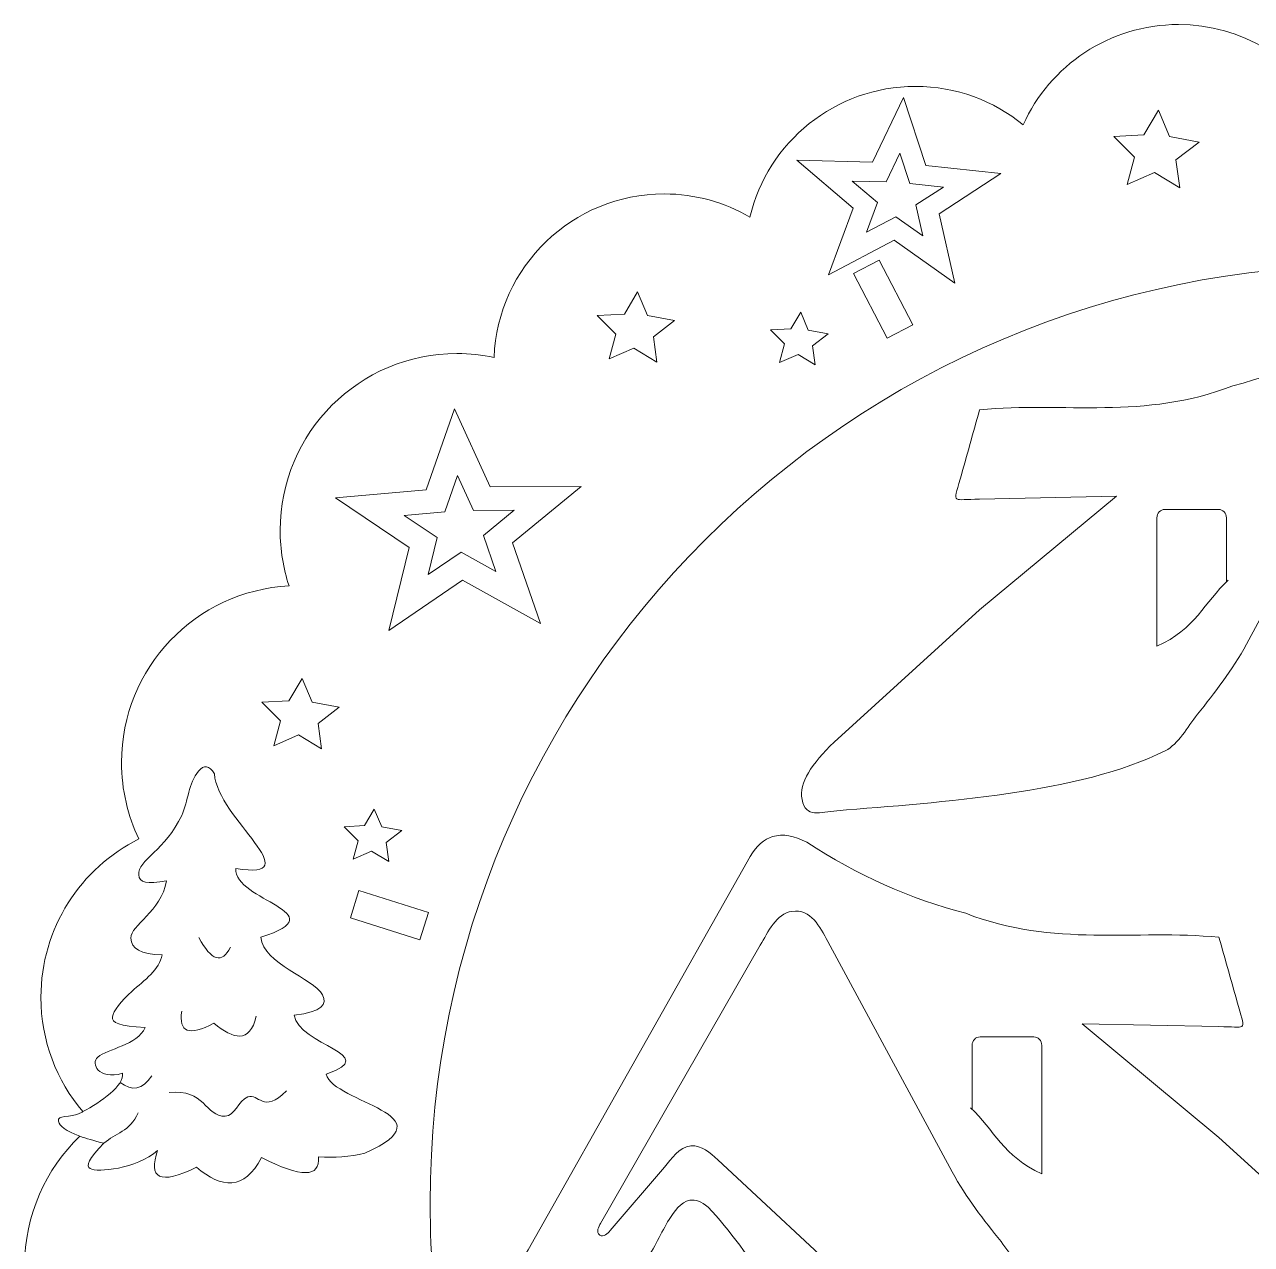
# Model space of a CAD drawing. Header units: centimetres. Extents: x -79 to 62, y -28 to 18.
# Drawn here: x -78.91 to -56.69, y -4.43 to 17.67 of the extents above; entities that cross this region are included whole.
import ezdxf

# ---------------------------------------------------------------- set-up
doc = ezdxf.new("R2010")
doc.units = ezdxf.units.CM
doc.header["$MEASUREMENT"] = 0
doc.layers.add('layer 1', color=7, linetype='Continuous')

msp = doc.modelspace()

# ---------------------------------------------------------------- linework, layer by layer
at = {"layer": 'layer 1', "color": 250, "lineweight": 9}
for points, knots in [([(-47.2839, -26.6527), (-47.2839, -26.6527), (-47.2839, -27.2527), (-47.2839, -27.2527), (-47.2839, -27.2527), (-47.2839, -27.2527), (-63.75732, -27.2527), (-63.75732, -27.2527), (-63.75732, -27.2527), (-63.75732, -27.2527), (-63.75732, -26.6527), (-63.75732, -26.6527), (-63.75732, -26.6527), (-64.6614, -26.2606), (-65.35312, -25.47108), (-65.61212, -24.50458), (-65.61212, -24.50458), (-66.00296, -24.67014), (-66.43278, -24.76172), (-66.88398, -24.76172), (-66.88398, -24.76172), (-68.5824, -24.76172), (-69.97776, -23.46408), (-70.13264, -21.80614), (-70.13264, -21.80614), (-70.28822, -21.8289), (-70.4474, -21.8407), (-70.60932, -21.8407), (-70.60932, -21.8407), (-72.4114, -21.8407), (-73.87226, -20.37984), (-73.87226, -18.57776), (-73.87226, -18.57776), (-73.87226, -18.2301), (-73.81788, -17.89516), (-73.7172, -17.58094), (-73.7172, -17.58094), (-75.43232, -17.4841), (-76.79328, -16.06262), (-76.79328, -14.32326), (-76.79328, -14.32326), (-76.79328, -13.70288), (-76.62016, -13.12292), (-76.3196, -12.62912), (-76.3196, -12.62912), (-77.51576, -12.14526), (-78.35962, -10.97272), (-78.35962, -9.60308), (-78.35962, -9.60308), (-78.35962, -8.89916), (-78.1367, -8.24728), (-77.75496, -7.71652), (-77.75496, -7.71652), (-77.86178, -7.62622), (-77.97128, -7.53362), (-78.0808, -7.44102), (-78.0808, -7.44102), (-78.16372, -7.37092), (-78.1465, -7.38872), (-78.04218, -7.39084), (-78.04218, -7.39084), (-78.04218, -7.39084), (-77.64538, -7.39882), (-77.64538, -7.39882), (-77.64538, -7.39882), (-78.42006, -6.80162), (-78.91324, -5.86976), (-78.91324, -4.82272), (-78.91324, -4.82272), (-78.91324, -3.89728), (-78.52798, -3.06182), (-77.91084, -2.46738), (-77.91084, -2.46738), (-78.17196, -2.37234), (-78.28316, -2.2827), (-78.29796, -2.1962), (-78.29796, -2.1962), (-78.3195, -2.07062), (-78.107, -2.15404), (-77.88156, -2.0364), (-77.88156, -2.0364), (-77.8728, -2.03186), (-77.86394, -2.02716), (-77.8557, -2.02276), (-77.8557, -2.02276), (-78.33074, -1.46462), (-78.61692, -0.74124), (-78.61692, 0.04896), (-78.61692, 0.04896), (-78.61692, 1.30496), (-77.89398, 2.3921), (-76.84152, 2.9169), (-76.84152, 2.9169), (-77.04332, 3.33644), (-77.1564, 3.80676), (-77.1564, 4.30346), (-77.1564, 4.30346), (-77.1564, 6.0156), (-75.81298, 7.41392), (-74.1228, 7.50186), (-74.1228, 7.50186), (-74.22762, 7.81854), (-74.28436, 8.15716), (-74.28436, 8.50902), (-74.28436, 8.50902), (-74.28436, 10.2779), (-72.85044, 11.71182), (-71.0816, 11.71182), (-71.0816, 11.71182), (-70.85074, 11.71182), (-70.62558, 11.68738), (-70.40856, 11.64098), (-70.40856, 11.64098), (-70.34568, 13.2879), (-68.99074, 14.60372), (-67.32846, 14.60372), (-67.32846, 14.60372), (-66.7625, 14.60372), (-66.23214, 14.4512), (-65.77632, 14.18502), (-65.77632, 14.18502), (-65.45338, 15.5419), (-64.23336, 16.55106), (-62.77762, 16.55106), (-62.77762, 16.55106), (-62.03744, 16.55106), (-61.35818, 16.29018), (-60.82684, 15.85536), (-60.82684, 15.85536), (-60.34406, 16.92692), (-59.2667, 17.6729), (-58.0151, 17.6729), (-58.0151, 17.6729), (-56.859, 17.6729), (-55.85156, 17.03648), (-55.32406, 16.09486), (-55.32406, 16.09486), (-54.77152, 16.92336), (-53.82842, 17.46918), (-52.75782, 17.46918), (-52.75782, 17.46918), (-51.35114, 17.46918), (-50.16456, 16.52696), (-49.79478, 15.23922), (-49.79478, 15.23922), (-48.5669, 16.17694), (-46.86984, 15.64522), (-45.99866, 14.47066), (-45.99866, 14.47066), (-45.99866, 14.47066), (-46.02324, 14.76968), (-46.02324, 14.76968), (-46.02324, 14.76968), (-46.0269, 14.81416), (-46.00212, 14.85418), (-45.96068, 14.87074), (-45.96068, 14.87074), (-45.91924, 14.8873), (-45.8737, 14.87536), (-45.8457, 14.84062), (-45.8457, 14.84062), (-45.8457, 14.84062), (-45.14714, 13.97348), (-45.14714, 13.97348), (-45.14714, 13.97348), (-45.14714, 13.97348), (-43.46122, 15.74884), (-43.46122, 15.74884), (-43.46122, 15.74884), (-43.43184, 15.77978), (-43.38848, 15.7887), (-43.34926, 15.77188), (-43.34926, 15.77188), (-43.31006, 15.75506), (-43.28666, 15.71748), (-43.28884, 15.67488), (-43.28884, 15.67488), (-43.28884, 15.67488), (-43.41458, 13.21364), (-43.41458, 13.21364), (-43.41458, 13.21364), (-43.41458, 13.21364), (-42.27264, 13.30754), (-42.27264, 13.30754), (-42.27264, 13.30754), (-42.22816, 13.3112), (-42.18814, 13.28642), (-42.17158, 13.24498), (-42.17158, 13.24498), (-42.15502, 13.20354), (-42.16696, 13.158), (-42.2017, 13.13), (-42.2017, 13.13), (-42.2017, 13.13), (-43.094, 12.4112), (-43.094, 12.4112), (-43.094, 12.4112), (-43.094, 12.4112), (-41.30692, 10.71414), (-41.30692, 10.71414), (-41.30692, 10.71414), (-41.27598, 10.68476), (-41.26706, 10.64138), (-41.28388, 10.60218), (-41.28388, 10.60218), (-41.3007, 10.56298), (-41.33828, 10.53958), (-41.38088, 10.54176), (-41.38088, 10.54176), (-41.38088, 10.54176), (-43.82602, 10.66668), (-43.82602, 10.66668), (-43.82602, 10.66668), (-43.82602, 10.66668), (-43.73478, 9.55694), (-43.73478, 9.55694), (-43.73478, 9.55694), (-43.73112, 9.51246), (-43.7559, 9.47244), (-43.79734, 9.45588), (-43.79734, 9.45588), (-43.83878, 9.43932), (-43.88432, 9.45126), (-43.91232, 9.486), (-43.91232, 9.486), (-43.91232, 9.486), (-44.62362, 10.36898), (-44.62362, 10.36898), (-44.62362, 10.36898), (-44.62362, 10.36898), (-46.34162, 8.55984), (-46.34162, 8.55984), (-46.34162, 8.55984), (-46.371, 8.5289), (-46.41436, 8.51998), (-46.45356, 8.5368), (-46.45356, 8.5368), (-46.49278, 8.55362), (-46.51618, 8.5912), (-46.514, 8.6338), (-46.514, 8.6338), (-46.514, 8.6338), (-46.38754, 11.10936), (-46.38754, 11.10936), (-46.38754, 11.10936), (-46.38754, 11.10936), (-47.48538, 11.01908), (-47.48538, 11.01908), (-47.48538, 11.01908), (-47.52986, 11.01542), (-47.56988, 11.0402), (-47.58644, 11.08164), (-47.58644, 11.08164), (-47.603, 11.12308), (-47.59106, 11.16862), (-47.55632, 11.19662), (-47.55632, 11.19662), (-47.55632, 11.19662), (-47.08746, 11.5743), (-47.08746, 11.5743), (-47.08746, 11.5743), (-49.346, 12.68588), (-51.88796, 13.30994), (-54.57566, 13.30994), (-54.57566, 13.30994), (-63.9599, 13.30994), (-71.56732, 5.70252), (-71.56732, -3.68172), (-71.56732, -3.68172), (-71.56732, -4.6628), (-71.48414, -5.62448), (-71.32124, -6.54768), (-71.32124, -6.54768), (-71.2831, -6.40432), (-71.24206, -6.27886), (-71.15602, -6.17654), (-71.15602, -6.17654), (-70.94522, -5.92592), (-70.88378, -6.34356), (-70.83812, -6.45678), (-70.83812, -6.45678), (-70.5612, -7.14312), (-69.44136, -7.94646), (-70.55024, -7.76258), (-70.55024, -7.76258), (-70.58136, -8.295), (-68.87508, -8.48182), (-70.13922, -8.88348), (-70.13922, -8.88348), (-70.09726, -9.32524), (-69.2897, -9.54376), (-69.13506, -9.82434), (-69.13506, -9.82434), (-69.12852, -9.8362), (-69.12298, -9.8479), (-69.11562, -9.84766), (-69.11562, -9.84766), (-69.06732, -9.65908), (-69.02324, -9.486), (-68.9083, -9.34932), (-68.9083, -9.34932), (-68.69206, -9.09228), (-68.6193, -9.45312), (-68.57744, -9.58558), (-68.57744, -9.58558), (-68.32646, -10.37926), (-66.92154, -11.36196), (-68.22194, -11.14632), (-68.22194, -11.14632), (-68.25722, -11.74956), (-66.32398, -11.96122), (-67.75626, -12.41632), (-67.75626, -12.41632), (-67.70872, -12.91682), (-66.79376, -13.16442), (-66.61854, -13.48232), (-66.61854, -13.48232), (-66.52256, -13.65642), (-66.62308, -13.79448), (-67.14242, -13.85566), (-67.14242, -13.85566), (-67.06128, -14.42012), (-65.4985, -14.58238), (-66.54976, -14.94574), (-66.54976, -14.94574), (-66.4182, -15.48522), (-64.21228, -15.68604), (-65.83754, -16.40544), (-65.83754, -16.40544), (-65.5801, -16.63348), (-65.31566, -16.85384), (-65.04462, -17.06614), (-65.04462, -17.06614), (-65.04462, -17.06614), (-63.06468, -17.06614), (-63.06468, -17.06614), (-63.06468, -17.06614), (-63.06468, -17.06614), (-63.06468, -16.46614), (-63.06468, -16.46614), (-63.06468, -16.46614), (-63.06468, -16.46614), (-55.50168, -16.46614), (-55.50168, -16.46614), (-55.50168, -16.46614), (-55.50168, -16.46614), (-55.50168, -17.06614), (-55.50168, -17.06614), (-55.50168, -17.06614), (-55.50168, -17.06614), (-45.5941, -17.06614), (-45.5941, -17.06614), (-45.5941, -17.06614), (-45.5941, -17.06614), (-45.5941, -16.46614), (-45.5941, -16.46614), (-45.5941, -16.46614), (-45.5941, -16.46614), (-43.5941, -16.46614), (-43.5941, -16.46614), (-43.5941, -16.46614), (-43.5941, -16.46614), (-43.5941, -17.06614), (-43.5941, -17.06614), (-43.5941, -17.06614), (-43.5941, -17.06614), (-41.19452, -17.06614), (-41.19452, -17.06614), (-41.19452, -17.06614), (-40.9846, -17.49718), (-40.8668, -17.98136), (-40.8668, -18.49306), (-40.8668, -18.49306), (-40.8668, -20.29518), (-42.32766, -21.75604), (-44.12978, -21.75604), (-44.12978, -21.75604), (-44.26798, -21.75604), (-44.40418, -21.74742), (-44.53786, -21.73076), (-44.53786, -21.73076), (-44.35512, -22.13808), (-44.25346, -22.58972), (-44.25346, -23.06508), (-44.25346, -23.06508), (-44.25346, -24.79684), (-45.5794, -26.52132), (-47.2839, -26.6527)], [0, 0, 0, 0, 0.01020408, 0.01020408, 0.01020408, 0.01020408, 0.02040816, 0.02040816, 0.02040816, 0.02040816, 0.03061224, 0.03061224, 0.03061224, 0.03061224, 0.04081633, 0.04081633, 0.04081633, 0.04081633, 0.05102041, 0.05102041, 0.05102041, 0.05102041, 0.06122449, 0.06122449, 0.06122449, 0.06122449, 0.07142857, 0.07142857, 0.07142857, 0.07142857, 0.08163265, 0.08163265, 0.08163265, 0.08163265, 0.09183673, 0.09183673, 0.09183673, 0.09183673, 0.10204082, 0.10204082, 0.10204082, 0.10204082, 0.1122449, 0.1122449, 0.1122449, 0.1122449, 0.12244898, 0.12244898, 0.12244898, 0.12244898, 0.13265306, 0.13265306, 0.13265306, 0.13265306, 0.14285714, 0.14285714, 0.14285714, 0.14285714, 0.15306122, 0.15306122, 0.15306122, 0.15306122, 0.16326531, 0.16326531, 0.16326531, 0.16326531, 0.17346939, 0.17346939, 0.17346939, 0.17346939, 0.18367347, 0.18367347, 0.18367347, 0.18367347, 0.19387755, 0.19387755, 0.19387755, 0.19387755, 0.20408163, 0.20408163, 0.20408163, 0.20408163, 0.21428571, 0.21428571, 0.21428571, 0.21428571, 0.2244898, 0.2244898, 0.2244898, 0.2244898, 0.23469388, 0.23469388, 0.23469388, 0.23469388, 0.24489796, 0.24489796, 0.24489796, 0.24489796, 0.25510204, 0.25510204, 0.25510204, 0.25510204, 0.26530612, 0.26530612, 0.26530612, 0.26530612, 0.2755102, 0.2755102, 0.2755102, 0.2755102, 0.28571429, 0.28571429, 0.28571429, 0.28571429, 0.29591837, 0.29591837, 0.29591837, 0.29591837, 0.30612245, 0.30612245, 0.30612245, 0.30612245, 0.31632653, 0.31632653, 0.31632653, 0.31632653, 0.32653061, 0.32653061, 0.32653061, 0.32653061, 0.33673469, 0.33673469, 0.33673469, 0.33673469, 0.34693878, 0.34693878, 0.34693878, 0.34693878, 0.35714286, 0.35714286, 0.35714286, 0.35714286, 0.36734694, 0.36734694, 0.36734694, 0.36734694, 0.37755102, 0.37755102, 0.37755102, 0.37755102, 0.3877551, 0.3877551, 0.3877551, 0.3877551, 0.39795918, 0.39795918, 0.39795918, 0.39795918, 0.40816327, 0.40816327, 0.40816327, 0.40816327, 0.41836735, 0.41836735, 0.41836735, 0.41836735, 0.42857143, 0.42857143, 0.42857143, 0.42857143, 0.43877551, 0.43877551, 0.43877551, 0.43877551, 0.44897959, 0.44897959, 0.44897959, 0.44897959, 0.45918367, 0.45918367, 0.45918367, 0.45918367, 0.46938776, 0.46938776, 0.46938776, 0.46938776, 0.47959184, 0.47959184, 0.47959184, 0.47959184, 0.48979592, 0.48979592, 0.48979592, 0.48979592, 0.5, 0.5, 0.5, 0.5, 0.51020408, 0.51020408, 0.51020408, 0.51020408, 0.52040816, 0.52040816, 0.52040816, 0.52040816, 0.53061224, 0.53061224, 0.53061224, 0.53061224, 0.54081633, 0.54081633, 0.54081633, 0.54081633, 0.55102041, 0.55102041, 0.55102041, 0.55102041, 0.56122449, 0.56122449, 0.56122449, 0.56122449, 0.57142857, 0.57142857, 0.57142857, 0.57142857, 0.58163265, 0.58163265, 0.58163265, 0.58163265, 0.59183673, 0.59183673, 0.59183673, 0.59183673, 0.60204082, 0.60204082, 0.60204082, 0.60204082, 0.6122449, 0.6122449, 0.6122449, 0.6122449, 0.62244898, 0.62244898, 0.62244898, 0.62244898, 0.63265306, 0.63265306, 0.63265306, 0.63265306, 0.64285714, 0.64285714, 0.64285714, 0.64285714, 0.65306122, 0.65306122, 0.65306122, 0.65306122, 0.66326531, 0.66326531, 0.66326531, 0.66326531, 0.67346939, 0.67346939, 0.67346939, 0.67346939, 0.68367347, 0.68367347, 0.68367347, 0.68367347, 0.69387755, 0.69387755, 0.69387755, 0.69387755, 0.70408163, 0.70408163, 0.70408163, 0.70408163, 0.71428571, 0.71428571, 0.71428571, 0.71428571, 0.7244898, 0.7244898, 0.7244898, 0.7244898, 0.73469388, 0.73469388, 0.73469388, 0.73469388, 0.74489796, 0.74489796, 0.74489796, 0.74489796, 0.75510204, 0.75510204, 0.75510204, 0.75510204, 0.76530612, 0.76530612, 0.76530612, 0.76530612, 0.7755102, 0.7755102, 0.7755102, 0.7755102, 0.78571429, 0.78571429, 0.78571429, 0.78571429, 0.79591837, 0.79591837, 0.79591837, 0.79591837, 0.80612245, 0.80612245, 0.80612245, 0.80612245, 0.81632653, 0.81632653, 0.81632653, 0.81632653, 0.82653061, 0.82653061, 0.82653061, 0.82653061, 0.83673469, 0.83673469, 0.83673469, 0.83673469, 0.84693878, 0.84693878, 0.84693878, 0.84693878, 0.85714286, 0.85714286, 0.85714286, 0.85714286, 0.86734694, 0.86734694, 0.86734694, 0.86734694, 0.87755102, 0.87755102, 0.87755102, 0.87755102, 0.8877551, 0.8877551, 0.8877551, 0.8877551, 0.89795918, 0.89795918, 0.89795918, 0.89795918, 0.90816327, 0.90816327, 0.90816327, 0.90816327, 0.91836735, 0.91836735, 0.91836735, 0.91836735, 0.92857143, 0.92857143, 0.92857143, 0.92857143, 0.93877551, 0.93877551, 0.93877551, 0.93877551, 0.94897959, 0.94897959, 0.94897959, 0.94897959, 0.95918367, 0.95918367, 0.95918367, 0.95918367, 0.96938776, 0.96938776, 0.96938776, 0.96938776, 0.97959184, 0.97959184, 0.97959184, 0.97959184, 1, 1, 1, 1]), ([(-58.37644, 16.11878), (-58.37644, 16.11878), (-58.17482, 15.64266), (-58.17482, 15.64266), (-58.17482, 15.64266), (-58.17482, 15.64266), (-57.63832, 15.54384), (-57.63832, 15.54384), (-57.63832, 15.54384), (-57.63832, 15.54384), (-58.05852, 15.22132), (-58.05852, 15.22132), (-58.05852, 15.22132), (-58.05852, 15.22132), (-57.98872, 14.71436), (-57.98872, 14.71436), (-57.98872, 14.71436), (-57.98872, 14.71436), (-58.45002, 14.99116), (-58.45002, 14.99116), (-58.45002, 14.99116), (-58.45002, 14.99116), (-58.9434, 14.77666), (-58.9434, 14.77666), (-58.9434, 14.77666), (-58.9434, 14.77666), (-58.80832, 15.27024), (-58.80832, 15.27024), (-58.80832, 15.27024), (-58.80832, 15.27024), (-59.18302, 15.64464), (-59.18302, 15.64464), (-59.18302, 15.64464), (-59.18302, 15.64464), (-58.63824, 15.67288), (-58.63824, 15.67288), (-58.63824, 15.67288), (-58.63824, 15.67288), (-58.37644, 16.11878), (-58.37644, 16.11878)], [0, 0, 0, 0, 0.09090909, 0.09090909, 0.09090909, 0.09090909, 0.18181818, 0.18181818, 0.18181818, 0.18181818, 0.27272727, 0.27272727, 0.27272727, 0.27272727, 0.36363636, 0.36363636, 0.36363636, 0.36363636, 0.45454545, 0.45454545, 0.45454545, 0.45454545, 0.54545455, 0.54545455, 0.54545455, 0.54545455, 0.63636364, 0.63636364, 0.63636364, 0.63636364, 0.72727273, 0.72727273, 0.72727273, 0.72727273, 0.81818182, 0.81818182, 0.81818182, 0.81818182, 1, 1, 1, 1]), ([(-63.05974, 15.34368), (-63.05974, 15.34368), (-62.87996, 14.7942), (-62.87996, 14.7942), (-62.87996, 14.7942), (-62.87996, 14.7942), (-62.27044, 14.72888), (-62.27044, 14.72888), (-62.27044, 14.72888), (-62.27044, 14.72888), (-62.77214, 14.40372), (-62.77214, 14.40372), (-62.77214, 14.40372), (-62.77214, 14.40372), (-62.64512, 13.84188), (-62.64512, 13.84188), (-62.64512, 13.84188), (-62.64512, 13.84188), (-63.13498, 14.19042), (-63.13498, 14.19042), (-63.13498, 14.19042), (-63.13498, 14.19042), (-63.666, 13.90848), (-63.666, 13.90848), (-63.666, 13.90848), (-63.666, 13.90848), (-63.46704, 14.44906), (-63.46704, 14.44906), (-63.46704, 14.44906), (-63.46704, 14.44906), (-63.92224, 14.83666), (-63.92224, 14.83666), (-63.92224, 14.83666), (-63.92224, 14.83666), (-63.3094, 14.8222), (-63.3094, 14.8222), (-63.3094, 14.8222), (-63.3094, 14.8222), (-63.05974, 15.34368), (-63.05974, 15.34368)], [0, 0, 0, 0, 0.09090909, 0.09090909, 0.09090909, 0.09090909, 0.18181818, 0.18181818, 0.18181818, 0.18181818, 0.27272727, 0.27272727, 0.27272727, 0.27272727, 0.36363636, 0.36363636, 0.36363636, 0.36363636, 0.45454545, 0.45454545, 0.45454545, 0.45454545, 0.54545455, 0.54545455, 0.54545455, 0.54545455, 0.63636364, 0.63636364, 0.63636364, 0.63636364, 0.72727273, 0.72727273, 0.72727273, 0.72727273, 0.81818182, 0.81818182, 0.81818182, 0.81818182, 1, 1, 1, 1]), ([(-63.43608, 13.40346), (-63.43608, 13.40346), (-63.89748, 13.16368), (-63.89748, 13.16368), (-63.89748, 13.16368), (-63.89748, 13.16368), (-63.28876, 11.9924), (-63.28876, 11.9924), (-63.28876, 11.9924), (-63.28876, 11.9924), (-62.82736, 12.2322), (-62.82736, 12.2322), (-62.82736, 12.2322), (-62.82736, 12.2322), (-63.43608, 13.40346), (-63.43608, 13.40346)], [0, 0, 0, 0, 0.2, 0.2, 0.2, 0.2, 0.4, 0.4, 0.4, 0.4, 0.6, 0.6, 0.6, 0.6, 1, 1, 1, 1]), ([(-67.8112, 12.83186), (-67.8112, 12.83186), (-67.62814, 12.39954), (-67.62814, 12.39954), (-67.62814, 12.39954), (-67.62814, 12.39954), (-67.14098, 12.3098), (-67.14098, 12.3098), (-67.14098, 12.3098), (-67.14098, 12.3098), (-67.52254, 12.01694), (-67.52254, 12.01694), (-67.52254, 12.01694), (-67.52254, 12.01694), (-67.45916, 11.55662), (-67.45916, 11.55662), (-67.45916, 11.55662), (-67.45916, 11.55662), (-67.87802, 11.80796), (-67.87802, 11.80796), (-67.87802, 11.80796), (-67.87802, 11.80796), (-68.32602, 11.61318), (-68.32602, 11.61318), (-68.32602, 11.61318), (-68.32602, 11.61318), (-68.20336, 12.06136), (-68.20336, 12.06136), (-68.20336, 12.06136), (-68.20336, 12.06136), (-68.5436, 12.40134), (-68.5436, 12.40134), (-68.5436, 12.40134), (-68.5436, 12.40134), (-68.04892, 12.42698), (-68.04892, 12.42698), (-68.04892, 12.42698), (-68.04892, 12.42698), (-67.8112, 12.83186), (-67.8112, 12.83186)], [0, 0, 0, 0, 0.09090909, 0.09090909, 0.09090909, 0.09090909, 0.18181818, 0.18181818, 0.18181818, 0.18181818, 0.27272727, 0.27272727, 0.27272727, 0.27272727, 0.36363636, 0.36363636, 0.36363636, 0.36363636, 0.45454545, 0.45454545, 0.45454545, 0.45454545, 0.54545455, 0.54545455, 0.54545455, 0.54545455, 0.63636364, 0.63636364, 0.63636364, 0.63636364, 0.72727273, 0.72727273, 0.72727273, 0.72727273, 0.81818182, 0.81818182, 0.81818182, 0.81818182, 1, 1, 1, 1]), ([(-64.85466, 12.46016), (-64.85466, 12.46016), (-64.71824, 12.13802), (-64.71824, 12.13802), (-64.71824, 12.13802), (-64.71824, 12.13802), (-64.35526, 12.07116), (-64.35526, 12.07116), (-64.35526, 12.07116), (-64.35526, 12.07116), (-64.63958, 11.85294), (-64.63958, 11.85294), (-64.63958, 11.85294), (-64.63958, 11.85294), (-64.59234, 11.50996), (-64.59234, 11.50996), (-64.59234, 11.50996), (-64.59234, 11.50996), (-64.90444, 11.69724), (-64.90444, 11.69724), (-64.90444, 11.69724), (-64.90444, 11.69724), (-65.23826, 11.5521), (-65.23826, 11.5521), (-65.23826, 11.5521), (-65.23826, 11.5521), (-65.14686, 11.88606), (-65.14686, 11.88606), (-65.14686, 11.88606), (-65.14686, 11.88606), (-65.40038, 12.13938), (-65.40038, 12.13938), (-65.40038, 12.13938), (-65.40038, 12.13938), (-65.0318, 12.15848), (-65.0318, 12.15848), (-65.0318, 12.15848), (-65.0318, 12.15848), (-64.85466, 12.46016), (-64.85466, 12.46016)], [0, 0, 0, 0, 0.09090909, 0.09090909, 0.09090909, 0.09090909, 0.18181818, 0.18181818, 0.18181818, 0.18181818, 0.27272727, 0.27272727, 0.27272727, 0.27272727, 0.36363636, 0.36363636, 0.36363636, 0.36363636, 0.45454545, 0.45454545, 0.45454545, 0.45454545, 0.54545455, 0.54545455, 0.54545455, 0.54545455, 0.63636364, 0.63636364, 0.63636364, 0.63636364, 0.72727273, 0.72727273, 0.72727273, 0.72727273, 0.81818182, 0.81818182, 0.81818182, 0.81818182, 1, 1, 1, 1]), ([(-61.61504, 10.69358), (-61.73264, 10.27514), (-61.85022, 9.85666), (-61.96782, 9.43822), (-61.96782, 9.43822), (-62.10054, 8.9657), (-62.10736, 9.0742), (-61.61504, 9.0742), (-61.61504, 9.0742), (-61.61504, 9.0742), (-59.13738, 9.125), (-59.13738, 9.125), (-59.13738, 9.125), (-59.13738, 9.125), (-61.61504, 7.06708), (-61.61504, 7.06708), (-61.61504, 7.06708), (-61.61504, 7.06708), (-64.25222, 4.66946), (-64.25222, 4.66946), (-64.25222, 4.66946), (-64.6599, 4.28118), (-64.88758, 3.92902), (-64.83162, 3.63392), (-64.83162, 3.63392), (-64.7647, 3.28062), (-64.5016, 3.4046), (-64.20198, 3.42922), (-64.20198, 3.42922), (-62.31434, 3.58434), (-59.79714, 3.73814), (-58.25298, 4.5159), (-58.25298, 4.5159), (-58.00898, 4.6388), (-57.85996, 4.93566), (-57.66716, 5.17898), (-57.66716, 5.17898), (-57.3592, 5.56766), (-57.0379, 5.97032), (-56.78206, 6.44414), (-56.78206, 6.44414), (-56.78206, 6.44414), (-54.52796, 10.61888), (-54.52796, 10.61888), (-54.52796, 10.61888), (-54.38646, 10.88094), (-54.22592, 11.21086), (-53.88088, 11.16166), (-53.88088, 11.16166), (-53.59814, 11.12138), (-53.4432, 10.7862), (-53.30748, 10.54992), (-53.30748, 10.54992), (-53.30748, 10.54992), (-50.41234, 5.50968), (-50.41234, 5.50968), (-50.41234, 5.50968), (-50.37966, 5.45282), (-50.32936, 5.34868), (-50.4003, 5.29792), (-50.4003, 5.29792), (-50.4673, 5.25002), (-50.546, 5.32876), (-50.58838, 5.37834), (-50.58838, 5.37834), (-50.58838, 5.37834), (-51.57158, 6.5284), (-51.57158, 6.5284), (-51.57158, 6.5284), (-51.69874, 6.67716), (-51.84048, 6.8955), (-52.0473, 6.91264), (-52.0473, 6.91264), (-52.24968, 6.92944), (-52.4005, 6.7853), (-52.5364, 6.65886), (-52.5364, 6.65886), (-52.5364, 6.65886), (-55.07938, 4.29278), (-55.07938, 4.29278), (-55.07938, 4.29278), (-55.24052, 4.14284), (-55.44636, 3.96118), (-55.36514, 3.69248), (-55.36514, 3.69248), (-55.31192, 3.51648), (-55.10634, 3.27924), (-54.76316, 3.32328), (-54.76316, 3.32328), (-53.76656, 3.6369), (-53.16154, 4.97688), (-52.36074, 5.80368), (-52.36074, 5.80368), (-52.2447, 5.90168), (-52.1337, 5.94546), (-52.0285, 5.9273), (-52.0285, 5.9273), (-51.86844, 5.89972), (-51.74428, 5.7161), (-51.65638, 5.57782), (-51.65638, 5.57782), (-51.51072, 5.34878), (-51.39554, 5.06146), (-51.21108, 4.80254), (-51.21108, 4.80254), (-50.98618, 4.4868), (-50.67222, 4.21796), (-50.4288, 3.92242), (-50.4288, 3.92242), (-50.13368, 3.56416), (-49.91224, 3.19068), (-49.69552, 2.95642), (-49.69552, 2.95642), (-49.5191, 2.76572), (-49.36878, 2.64448), (-49.25904, 2.63086), (-49.25904, 2.63086), (-49.05626, 2.76712), (-48.91522, 2.9099), (-48.86212, 3.06192), (-48.86212, 3.06192), (-48.8177, 3.18906), (-48.83478, 3.32272), (-48.9287, 3.46444), (-48.9287, 3.46444), (-48.9287, 3.46444), (-49.41778, 4.19322), (-49.41778, 4.19322), (-49.41778, 4.19322), (-49.28384, 4.23508), (-49.17082, 4.29954), (-49.08416, 4.39232), (-49.08416, 4.39232), (-48.83034, 4.66404), (-48.9534, 4.76494), (-49.1033, 5.03062), (-49.1033, 5.03062), (-49.1033, 5.03062), (-53.12196, 12.1533), (-53.12196, 12.1533), (-53.12196, 12.1533), (-53.24066, 12.35434), (-53.37796, 12.4693), (-53.5299, 12.51626), (-53.5299, 12.51626), (-53.7164, 12.57392), (-53.92506, 12.52918), (-54.14856, 12.4156), (-54.14856, 12.4156), (-55.066, 11.81974), (-56.02502, 11.38826), (-57.02712, 11.12694), (-57.02712, 11.12694), (-58.6305, 10.50622), (-60.08574, 10.83804), (-61.61504, 10.69358)], [0, 0, 0, 0, 0.025, 0.025, 0.025, 0.025, 0.05, 0.05, 0.05, 0.05, 0.075, 0.075, 0.075, 0.075, 0.1, 0.1, 0.1, 0.1, 0.125, 0.125, 0.125, 0.125, 0.15, 0.15, 0.15, 0.15, 0.175, 0.175, 0.175, 0.175, 0.2, 0.2, 0.2, 0.2, 0.225, 0.225, 0.225, 0.225, 0.25, 0.25, 0.25, 0.25, 0.275, 0.275, 0.275, 0.275, 0.3, 0.3, 0.3, 0.3, 0.325, 0.325, 0.325, 0.325, 0.35, 0.35, 0.35, 0.35, 0.375, 0.375, 0.375, 0.375, 0.4, 0.4, 0.4, 0.4, 0.425, 0.425, 0.425, 0.425, 0.45, 0.45, 0.45, 0.45, 0.475, 0.475, 0.475, 0.475, 0.5, 0.5, 0.5, 0.5, 0.525, 0.525, 0.525, 0.525, 0.55, 0.55, 0.55, 0.55, 0.575, 0.575, 0.575, 0.575, 0.6, 0.6, 0.6, 0.6, 0.625, 0.625, 0.625, 0.625, 0.65, 0.65, 0.65, 0.65, 0.675, 0.675, 0.675, 0.675, 0.7, 0.7, 0.7, 0.7, 0.725, 0.725, 0.725, 0.725, 0.75, 0.75, 0.75, 0.75, 0.775, 0.775, 0.775, 0.775, 0.8, 0.8, 0.8, 0.8, 0.825, 0.825, 0.825, 0.825, 0.85, 0.85, 0.85, 0.85, 0.875, 0.875, 0.875, 0.875, 0.9, 0.9, 0.9, 0.9, 0.925, 0.925, 0.925, 0.925, 0.95, 0.95, 0.95, 0.95, 1, 1, 1, 1]), ([(-71.07196, 9.50264), (-71.07196, 9.50264), (-70.78318, 8.87012), (-70.78318, 8.87012), (-70.78318, 8.87012), (-70.78318, 8.87012), (-70.04594, 8.87404), (-70.04594, 8.87404), (-70.04594, 8.87404), (-70.04594, 8.87404), (-70.60178, 8.41794), (-70.60178, 8.41794), (-70.60178, 8.41794), (-70.60178, 8.41794), (-70.3744, 7.76356), (-70.3744, 7.76356), (-70.3744, 7.76356), (-70.3744, 7.76356), (-71.00676, 8.1142), (-71.00676, 8.1142), (-71.00676, 8.1142), (-71.00676, 8.1142), (-71.60346, 7.70582), (-71.60346, 7.70582), (-71.60346, 7.70582), (-71.60346, 7.70582), (-71.4384, 8.37864), (-71.4384, 8.37864), (-71.4384, 8.37864), (-71.4384, 8.37864), (-72.03456, 8.78066), (-72.03456, 8.78066), (-72.03456, 8.78066), (-72.03456, 8.78066), (-71.30018, 8.8458), (-71.30018, 8.8458), (-71.30018, 8.8458), (-71.30018, 8.8458), (-71.07196, 9.50264), (-71.07196, 9.50264)], [0, 0, 0, 0, 0.09090909, 0.09090909, 0.09090909, 0.09090909, 0.18181818, 0.18181818, 0.18181818, 0.18181818, 0.27272727, 0.27272727, 0.27272727, 0.27272727, 0.36363636, 0.36363636, 0.36363636, 0.36363636, 0.45454545, 0.45454545, 0.45454545, 0.45454545, 0.54545455, 0.54545455, 0.54545455, 0.54545455, 0.63636364, 0.63636364, 0.63636364, 0.63636364, 0.72727273, 0.72727273, 0.72727273, 0.72727273, 0.81818182, 0.81818182, 0.81818182, 0.81818182, 1, 1, 1, 1]), ([(-57.14456, 7.57536), (-57.14456, 7.57536), (-57.14456, 8.73444), (-57.14456, 8.73444), (-57.14456, 8.73444), (-57.14456, 8.81914), (-57.20884, 8.8884), (-57.28744, 8.8884), (-57.28744, 8.8884), (-57.28744, 8.8884), (-58.2611, 8.8884), (-58.2611, 8.8884), (-58.2611, 8.8884), (-58.3397, 8.8884), (-58.40398, 8.81914), (-58.40398, 8.73444), (-58.40398, 8.73444), (-58.40398, 8.73444), (-58.40398, 6.40798), (-58.40398, 6.40798), (-58.40398, 6.40798), (-57.70898, 6.7216), (-57.5432, 7.20628), (-57.1128, 7.60542)], [0, 0, 0, 0, 0.14285714, 0.14285714, 0.14285714, 0.14285714, 0.28571429, 0.28571429, 0.28571429, 0.28571429, 0.42857143, 0.42857143, 0.42857143, 0.42857143, 0.57142857, 0.57142857, 0.57142857, 0.57142857, 0.71428571, 0.71428571, 0.71428571, 0.71428571, 1, 1, 1, 1]), ([(-73.88604, 5.82568), (-73.88604, 5.82568), (-73.70298, 5.39336), (-73.70298, 5.39336), (-73.70298, 5.39336), (-73.70298, 5.39336), (-73.21582, 5.30362), (-73.21582, 5.30362), (-73.21582, 5.30362), (-73.21582, 5.30362), (-73.59738, 5.01076), (-73.59738, 5.01076), (-73.59738, 5.01076), (-73.59738, 5.01076), (-73.534, 4.55044), (-73.534, 4.55044), (-73.534, 4.55044), (-73.534, 4.55044), (-73.95286, 4.80178), (-73.95286, 4.80178), (-73.95286, 4.80178), (-73.95286, 4.80178), (-74.40086, 4.607), (-74.40086, 4.607), (-74.40086, 4.607), (-74.40086, 4.607), (-74.2782, 5.05518), (-74.2782, 5.05518), (-74.2782, 5.05518), (-74.2782, 5.05518), (-74.61844, 5.39516), (-74.61844, 5.39516), (-74.61844, 5.39516), (-74.61844, 5.39516), (-74.12376, 5.4208), (-74.12376, 5.4208), (-74.12376, 5.4208), (-74.12376, 5.4208), (-73.88604, 5.82568), (-73.88604, 5.82568)], [0, 0, 0, 0, 0.09090909, 0.09090909, 0.09090909, 0.09090909, 0.18181818, 0.18181818, 0.18181818, 0.18181818, 0.27272727, 0.27272727, 0.27272727, 0.27272727, 0.36363636, 0.36363636, 0.36363636, 0.36363636, 0.45454545, 0.45454545, 0.45454545, 0.45454545, 0.54545455, 0.54545455, 0.54545455, 0.54545455, 0.63636364, 0.63636364, 0.63636364, 0.63636364, 0.72727273, 0.72727273, 0.72727273, 0.72727273, 0.81818182, 0.81818182, 0.81818182, 0.81818182, 1, 1, 1, 1]), ([(-72.5794, 3.46004), (-72.5794, 3.46004), (-72.44298, 3.1379), (-72.44298, 3.1379), (-72.44298, 3.1379), (-72.44298, 3.1379), (-72.08, 3.07104), (-72.08, 3.07104), (-72.08, 3.07104), (-72.08, 3.07104), (-72.36432, 2.85282), (-72.36432, 2.85282), (-72.36432, 2.85282), (-72.36432, 2.85282), (-72.31708, 2.50984), (-72.31708, 2.50984), (-72.31708, 2.50984), (-72.31708, 2.50984), (-72.62918, 2.69712), (-72.62918, 2.69712), (-72.62918, 2.69712), (-72.62918, 2.69712), (-72.963, 2.55198), (-72.963, 2.55198), (-72.963, 2.55198), (-72.963, 2.55198), (-72.8716, 2.88594), (-72.8716, 2.88594), (-72.8716, 2.88594), (-72.8716, 2.88594), (-73.12512, 3.13926), (-73.12512, 3.13926), (-73.12512, 3.13926), (-73.12512, 3.13926), (-72.75654, 3.15836), (-72.75654, 3.15836), (-72.75654, 3.15836), (-72.75654, 3.15836), (-72.5794, 3.46004), (-72.5794, 3.46004)], [0, 0, 0, 0, 0.09090909, 0.09090909, 0.09090909, 0.09090909, 0.18181818, 0.18181818, 0.18181818, 0.18181818, 0.27272727, 0.27272727, 0.27272727, 0.27272727, 0.36363636, 0.36363636, 0.36363636, 0.36363636, 0.45454545, 0.45454545, 0.45454545, 0.45454545, 0.54545455, 0.54545455, 0.54545455, 0.54545455, 0.63636364, 0.63636364, 0.63636364, 0.63636364, 0.72727273, 0.72727273, 0.72727273, 0.72727273, 0.81818182, 0.81818182, 0.81818182, 0.81818182, 1, 1, 1, 1]), ([(-57.27958, 1.13702), (-57.16198, 0.71858), (-57.0444, 0.3001), (-56.9268, -0.11834), (-56.9268, -0.11834), (-56.79408, -0.59086), (-56.78726, -0.48236), (-57.27958, -0.48236), (-57.27958, -0.48236), (-57.27958, -0.48236), (-59.75724, -0.43156), (-59.75724, -0.43156), (-59.75724, -0.43156), (-59.75724, -0.43156), (-57.27958, -2.48948), (-57.27958, -2.48948), (-57.27958, -2.48948), (-57.27958, -2.48948), (-54.6424, -4.8871), (-54.6424, -4.8871), (-54.6424, -4.8871), (-54.23472, -5.27538), (-54.00704, -5.62754), (-54.063, -5.92264), (-54.063, -5.92264), (-54.12992, -6.27594), (-54.39302, -6.15196), (-54.69264, -6.12734), (-54.69264, -6.12734), (-56.58028, -5.97222), (-59.09748, -5.81842), (-60.64164, -5.04066), (-60.64164, -5.04066), (-60.88564, -4.91776), (-61.03466, -4.6209), (-61.22746, -4.37758), (-61.22746, -4.37758), (-61.53542, -3.9889), (-61.85672, -3.58624), (-62.11256, -3.11242), (-62.11256, -3.11242), (-62.11256, -3.11242), (-64.36666, 1.06232), (-64.36666, 1.06232), (-64.36666, 1.06232), (-64.50816, 1.32438), (-64.6687, 1.6543), (-65.01374, 1.6051), (-65.01374, 1.6051), (-65.29648, 1.56482), (-65.45142, 1.22964), (-65.58714, 0.99336), (-65.58714, 0.99336), (-65.58714, 0.99336), (-68.48228, -4.04688), (-68.48228, -4.04688), (-68.48228, -4.04688), (-68.51496, -4.10374), (-68.56526, -4.20788), (-68.49432, -4.25864), (-68.49432, -4.25864), (-68.42732, -4.30654), (-68.34862, -4.2278), (-68.30624, -4.17822), (-68.30624, -4.17822), (-68.30624, -4.17822), (-67.32304, -3.02816), (-67.32304, -3.02816), (-67.32304, -3.02816), (-67.19588, -2.8794), (-67.05414, -2.66106), (-66.84732, -2.64392), (-66.84732, -2.64392), (-66.64494, -2.62712), (-66.49412, -2.77126), (-66.35822, -2.8977), (-66.35822, -2.8977), (-66.35822, -2.8977), (-63.81524, -5.26378), (-63.81524, -5.26378), (-63.81524, -5.26378), (-63.6541, -5.41372), (-63.44826, -5.59538), (-63.52948, -5.86408), (-63.52948, -5.86408), (-63.5827, -6.04008), (-63.78828, -6.27732), (-64.13146, -6.23328), (-64.13146, -6.23328), (-65.12806, -5.91966), (-65.73308, -4.57968), (-66.53388, -3.75288), (-66.53388, -3.75288), (-66.64992, -3.65488), (-66.76092, -3.6111), (-66.86612, -3.62926), (-66.86612, -3.62926), (-67.02618, -3.65684), (-67.15034, -3.84046), (-67.23824, -3.97874), (-67.23824, -3.97874), (-67.3839, -4.20778), (-67.49908, -4.4951), (-67.68354, -4.75402), (-67.68354, -4.75402), (-67.90844, -5.06976), (-68.2224, -5.3386), (-68.46582, -5.63414), (-68.46582, -5.63414), (-68.76094, -5.9924), (-68.98238, -6.36588), (-69.1991, -6.60014), (-69.1991, -6.60014), (-69.37552, -6.79084), (-69.52584, -6.91208), (-69.63558, -6.9257), (-69.63558, -6.9257), (-69.83836, -6.78944), (-69.9794, -6.64666), (-70.0325, -6.49464), (-70.0325, -6.49464), (-70.07692, -6.3675), (-70.05984, -6.23384), (-69.96592, -6.09212), (-69.96592, -6.09212), (-69.96592, -6.09212), (-69.47684, -5.36334), (-69.47684, -5.36334), (-69.47684, -5.36334), (-69.61078, -5.32148), (-69.7238, -5.25702), (-69.81046, -5.16424), (-69.81046, -5.16424), (-70.06428, -4.89252), (-69.94122, -4.79162), (-69.79132, -4.52594), (-69.79132, -4.52594), (-69.79132, -4.52594), (-65.77266, 2.59674), (-65.77266, 2.59674), (-65.77266, 2.59674), (-65.65396, 2.79778), (-65.51666, 2.91274), (-65.36472, 2.9597), (-65.36472, 2.9597), (-65.17822, 3.01736), (-64.96956, 2.97262), (-64.74606, 2.85904), (-64.74606, 2.85904), (-63.82862, 2.26318), (-62.8696, 1.8317), (-61.8675, 1.57038), (-61.8675, 1.57038), (-60.26412, 0.94966), (-58.80888, 1.28148), (-57.27958, 1.13702)], [0, 0, 0, 0, 0.025, 0.025, 0.025, 0.025, 0.05, 0.05, 0.05, 0.05, 0.075, 0.075, 0.075, 0.075, 0.1, 0.1, 0.1, 0.1, 0.125, 0.125, 0.125, 0.125, 0.15, 0.15, 0.15, 0.15, 0.175, 0.175, 0.175, 0.175, 0.2, 0.2, 0.2, 0.2, 0.225, 0.225, 0.225, 0.225, 0.25, 0.25, 0.25, 0.25, 0.275, 0.275, 0.275, 0.275, 0.3, 0.3, 0.3, 0.3, 0.325, 0.325, 0.325, 0.325, 0.35, 0.35, 0.35, 0.35, 0.375, 0.375, 0.375, 0.375, 0.4, 0.4, 0.4, 0.4, 0.425, 0.425, 0.425, 0.425, 0.45, 0.45, 0.45, 0.45, 0.475, 0.475, 0.475, 0.475, 0.5, 0.5, 0.5, 0.5, 0.525, 0.525, 0.525, 0.525, 0.55, 0.55, 0.55, 0.55, 0.575, 0.575, 0.575, 0.575, 0.6, 0.6, 0.6, 0.6, 0.625, 0.625, 0.625, 0.625, 0.65, 0.65, 0.65, 0.65, 0.675, 0.675, 0.675, 0.675, 0.7, 0.7, 0.7, 0.7, 0.725, 0.725, 0.725, 0.725, 0.75, 0.75, 0.75, 0.75, 0.775, 0.775, 0.775, 0.775, 0.8, 0.8, 0.8, 0.8, 0.825, 0.825, 0.825, 0.825, 0.85, 0.85, 0.85, 0.85, 0.875, 0.875, 0.875, 0.875, 0.9, 0.9, 0.9, 0.9, 0.925, 0.925, 0.925, 0.925, 0.95, 0.95, 0.95, 0.95, 1, 1, 1, 1]), ([(-72.85608, 1.98226), (-72.85608, 1.98226), (-73.01194, 1.4862), (-73.01194, 1.4862), (-73.01194, 1.4862), (-73.01194, 1.4862), (-71.75266, 1.09052), (-71.75266, 1.09052), (-71.75266, 1.09052), (-71.75266, 1.09052), (-71.59678, 1.5866), (-71.59678, 1.5866), (-71.59678, 1.5866), (-71.59678, 1.5866), (-72.85608, 1.98226), (-72.85608, 1.98226)], [0, 0, 0, 0, 0.2, 0.2, 0.2, 0.2, 0.4, 0.4, 0.4, 0.4, 0.6, 0.6, 0.6, 0.6, 1, 1, 1, 1]), ([(-61.75006, -1.9812), (-61.75006, -1.9812), (-61.75006, -0.82212), (-61.75006, -0.82212), (-61.75006, -0.82212), (-61.75006, -0.73742), (-61.68578, -0.66816), (-61.60718, -0.66816), (-61.60718, -0.66816), (-61.60718, -0.66816), (-60.63352, -0.66816), (-60.63352, -0.66816), (-60.63352, -0.66816), (-60.55492, -0.66816), (-60.49064, -0.73742), (-60.49064, -0.82212), (-60.49064, -0.82212), (-60.49064, -0.82212), (-60.49064, -3.14858), (-60.49064, -3.14858), (-60.49064, -3.14858), (-61.18564, -2.83496), (-61.35142, -2.35028), (-61.78182, -1.95114)], [0, 0, 0, 0, 0.14285714, 0.14285714, 0.14285714, 0.14285714, 0.28571429, 0.28571429, 0.28571429, 0.28571429, 0.42857143, 0.42857143, 0.42857143, 0.42857143, 0.57142857, 0.57142857, 0.57142857, 0.57142857, 0.71428571, 0.71428571, 0.71428571, 0.71428571, 1, 1, 1, 1])]:
    msp.add_open_spline(points, degree=3, knots=knots, dxfattribs=at)
at = {"layer": 'layer 1', "color": 177, "lineweight": 9}
for points, knots in [([(-62.99418, 16.34841), (-62.99418, 16.34841), (-62.59186, 15.1188), (-62.59186, 15.1188), (-62.59186, 15.1188), (-62.59186, 15.1188), (-61.22796, 14.97267), (-61.22796, 14.97267), (-61.22796, 14.97267), (-61.22796, 14.97267), (-62.35064, 14.24506), (-62.35064, 14.24506), (-62.35064, 14.24506), (-62.35064, 14.24506), (-62.06639, 12.98785), (-62.06639, 12.98785), (-62.06639, 12.98785), (-62.06639, 12.98785), (-63.16256, 13.76775), (-63.16256, 13.76775), (-63.16256, 13.76775), (-63.16256, 13.76775), (-64.35078, 13.1369), (-64.35078, 13.1369), (-64.35078, 13.1369), (-64.35078, 13.1369), (-63.90557, 14.34652), (-63.90557, 14.34652), (-63.90557, 14.34652), (-63.90557, 14.34652), (-64.92418, 15.21384), (-64.92418, 15.21384), (-64.92418, 15.21384), (-64.92418, 15.21384), (-63.55286, 15.18151), (-63.55286, 15.18151), (-63.55286, 15.18151), (-63.55286, 15.18151), (-62.99418, 16.34841), (-62.99418, 16.34841)], [0, 0, 0, 0, 0.09090909, 0.09090909, 0.09090909, 0.09090909, 0.18181818, 0.18181818, 0.18181818, 0.18181818, 0.27272727, 0.27272727, 0.27272727, 0.27272727, 0.36363636, 0.36363636, 0.36363636, 0.36363636, 0.45454545, 0.45454545, 0.45454545, 0.45454545, 0.54545455, 0.54545455, 0.54545455, 0.54545455, 0.63636364, 0.63636364, 0.63636364, 0.63636364, 0.72727273, 0.72727273, 0.72727273, 0.72727273, 0.81818182, 0.81818182, 0.81818182, 0.81818182, 1, 1, 1, 1]), ([(-71.12877, 10.71226), (-71.12877, 10.71226), (-70.48253, 9.29682), (-70.48253, 9.29682), (-70.48253, 9.29682), (-70.48253, 9.29682), (-68.83281, 9.30566), (-68.83281, 9.30566), (-68.83281, 9.30566), (-68.83281, 9.30566), (-70.07669, 8.28502), (-70.07669, 8.28502), (-70.07669, 8.28502), (-70.07669, 8.28502), (-69.56784, 6.8207), (-69.56784, 6.8207), (-69.56784, 6.8207), (-69.56784, 6.8207), (-70.98285, 7.60534), (-70.98285, 7.60534), (-70.98285, 7.60534), (-70.98285, 7.60534), (-72.31808, 6.69153), (-72.31808, 6.69153), (-72.31808, 6.69153), (-72.31808, 6.69153), (-71.94872, 8.1971), (-71.94872, 8.1971), (-71.94872, 8.1971), (-71.94872, 8.1971), (-73.28279, 9.09665), (-73.28279, 9.09665), (-73.28279, 9.09665), (-73.28279, 9.09665), (-71.6395, 9.24248), (-71.6395, 9.24248), (-71.6395, 9.24248), (-71.6395, 9.24248), (-71.12877, 10.71226), (-71.12877, 10.71226)], [0, 0, 0, 0, 0.09090909, 0.09090909, 0.09090909, 0.09090909, 0.18181818, 0.18181818, 0.18181818, 0.18181818, 0.27272727, 0.27272727, 0.27272727, 0.27272727, 0.36363636, 0.36363636, 0.36363636, 0.36363636, 0.45454545, 0.45454545, 0.45454545, 0.45454545, 0.54545455, 0.54545455, 0.54545455, 0.54545455, 0.63636364, 0.63636364, 0.63636364, 0.63636364, 0.72727273, 0.72727273, 0.72727273, 0.72727273, 0.81818182, 0.81818182, 0.81818182, 0.81818182, 1, 1, 1, 1]), ([(-77.91256, -2.46676), (-77.79736, -2.50868), (-77.65292, -2.55154), (-77.4747, -2.5955), (-77.4747, -2.5955), (-77.74928, -2.87262), (-77.8116, -3.01234), (-77.72582, -3.05612), (-77.72582, -3.05612), (-77.59328, -3.12378), (-76.89408, -3.07144), (-76.50374, -2.72532), (-76.50374, -2.72532), (-76.67128, -3.22374), (-76.47472, -3.36408), (-75.7976, -3.03166), (-75.7976, -3.03166), (-75.34264, -3.4136), (-74.93544, -3.45642), (-74.61894, -2.85512), (-74.61894, -2.85512), (-73.90808, -3.2181), (-73.55402, -3.2243), (-73.59086, -2.83954), (-73.59086, -2.83954), (-73.30296, -2.86296), (-73.02308, -2.83818), (-72.74918, -2.77646), (-72.74918, -2.77646), (-71.15444, -2.07058), (-73.31892, -1.87352), (-73.44802, -1.34418), (-73.44802, -1.34418), (-72.4165, -0.98764), (-73.94992, -0.82842), (-74.02954, -0.27458), (-74.02954, -0.27458), (-73.51996, -0.21454), (-73.42132, -0.07908), (-73.5155, 0.09176), (-73.5155, 0.09176), (-73.68744, 0.40368), (-74.5852, 0.64664), (-74.63186, 1.13774), (-74.63186, 1.13774), (-73.22648, 1.5843), (-75.1234, 1.79198), (-75.0888, 2.38388), (-75.0888, 2.38388), (-73.71108, 2.15542), (-75.42802, 3.29774), (-75.47302, 4.09736), (-75.47302, 4.09736), (-75.56944, 4.25596), (-75.66584, 4.26174), (-75.76226, 4.14714), (-75.76226, 4.14714), (-75.94678, 3.92774), (-75.94512, 3.61268), (-76.06732, 3.3422), (-76.06732, 3.3422), (-76.34758, 2.722), (-76.86772, 2.53534), (-76.8461, 2.2647), (-76.8461, 2.2647), (-76.8359, 2.13708), (-76.6975, 2.08458), (-76.34018, 2.16064), (-76.34018, 2.16064), (-76.441, 1.59176), (-76.99566, 1.35672), (-76.98826, 1.12238), (-76.98826, 1.12238), (-76.9822, 0.9308), (-76.80868, 0.82292), (-76.42326, 0.82102), (-76.42326, 0.82102), (-76.4616, 0.55134), (-76.74276, 0.35668), (-76.96968, 0.1562), (-76.96968, 0.1562), (-77.16172, -0.01346), (-77.3062, -0.20066), (-77.32294, -0.3042), (-77.32294, -0.3042), (-77.33998, -0.40964), (-77.19236, -0.4769), (-76.7296, -0.49784), (-76.7296, -0.49784), (-76.87058, -0.8245), (-77.40572, -0.87978), (-77.58758, -1.03634), (-77.58758, -1.03634), (-77.71414, -1.14528), (-77.58292, -1.45614), (-77.1398, -1.3286), (-77.1398, -1.3286), (-77.09396, -1.54446), (-77.53714, -1.85254), (-77.85498, -2.02238)], [0, 0, 0, 0, 0.03846154, 0.03846154, 0.03846154, 0.03846154, 0.07692308, 0.07692308, 0.07692308, 0.07692308, 0.11538462, 0.11538462, 0.11538462, 0.11538462, 0.15384615, 0.15384615, 0.15384615, 0.15384615, 0.19230769, 0.19230769, 0.19230769, 0.19230769, 0.23076923, 0.23076923, 0.23076923, 0.23076923, 0.26923077, 0.26923077, 0.26923077, 0.26923077, 0.30769231, 0.30769231, 0.30769231, 0.30769231, 0.34615385, 0.34615385, 0.34615385, 0.34615385, 0.38461538, 0.38461538, 0.38461538, 0.38461538, 0.42307692, 0.42307692, 0.42307692, 0.42307692, 0.46153846, 0.46153846, 0.46153846, 0.46153846, 0.5, 0.5, 0.5, 0.5, 0.53846154, 0.53846154, 0.53846154, 0.53846154, 0.57692308, 0.57692308, 0.57692308, 0.57692308, 0.61538462, 0.61538462, 0.61538462, 0.61538462, 0.65384615, 0.65384615, 0.65384615, 0.65384615, 0.69230769, 0.69230769, 0.69230769, 0.69230769, 0.73076923, 0.73076923, 0.73076923, 0.73076923, 0.76923077, 0.76923077, 0.76923077, 0.76923077, 0.80769231, 0.80769231, 0.80769231, 0.80769231, 0.84615385, 0.84615385, 0.84615385, 0.84615385, 0.88461538, 0.88461538, 0.88461538, 0.88461538, 0.92307692, 0.92307692, 0.92307692, 0.92307692, 1, 1, 1, 1]), ([(-76.06522, -0.20196), (-76.12502, -0.58312), (-75.93622, -0.66192), (-75.4837, -0.42002), (-75.4837, -0.42002), (-75.12708, -0.71524), (-74.83634, -0.78976), (-74.71522, -0.29542)], [0, 0, 0, 0, 0.33333333, 0.33333333, 0.33333333, 0.33333333, 1, 1, 1, 1]), ([(-76.2936, -1.67652), (-75.66016, -1.6004), (-75.62882, -2.11034), (-75.28114, -2.10774), (-75.28114, -2.10774), (-75.10584, -2.10644), (-75.0474, -1.82968), (-74.8671, -1.75618), (-74.8671, -1.75618), (-74.67726, -1.67878), (-74.59368, -2.0759), (-74.16994, -1.64538)], [0, 0, 0, 0, 0.25, 0.25, 0.25, 0.25, 0.5, 0.5, 0.5, 0.5, 1, 1, 1, 1])]:
    msp.add_open_spline(points, degree=3, knots=knots, dxfattribs=at)
for points in [[(-75.75374, 1.13248), (-75.52834, 0.7025), (-75.33874, 0.65208), (-75.18258, 0.95594)], [(-77.18156, -1.49476), (-76.97116, -1.65502), (-76.77926, -1.6305), (-76.61034, -1.37536)], [(-77.4747, -2.5955), (-77.26794, -2.41206), (-77.00406, -2.38438), (-76.8544, -2.04516)]]:
    msp.add_open_spline(points, degree=3, dxfattribs=at)

doc.saveas('drawing.dxf')
